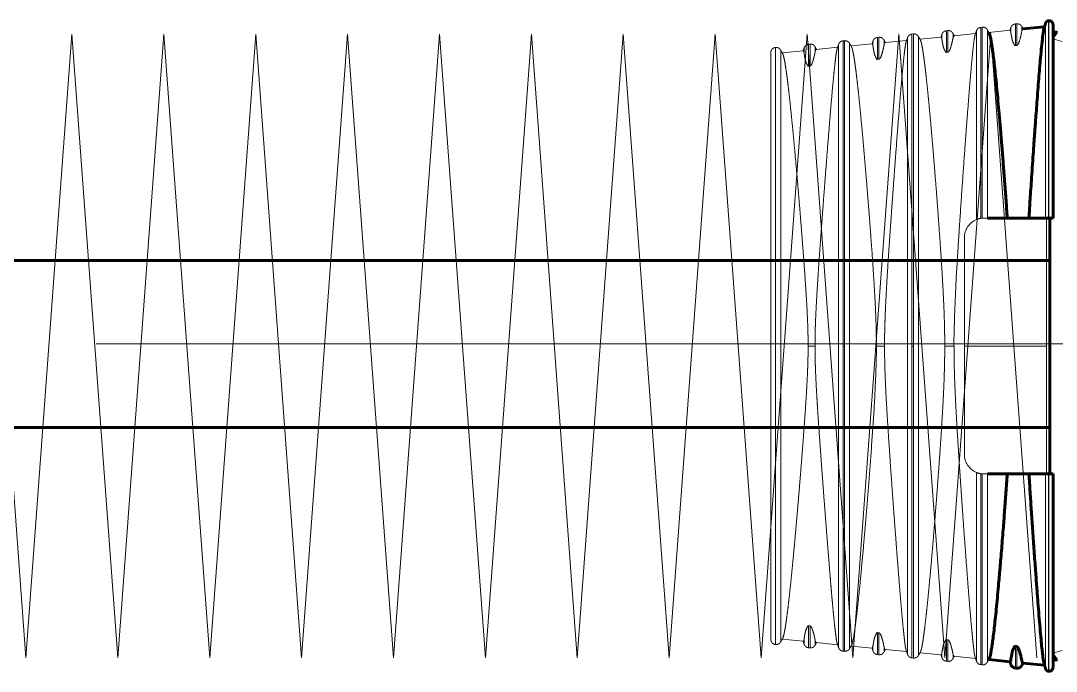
# Model space of a CAD drawing. Header units: millimetres. Extents: x 0 to 1680, y 0 to 594.
# Drawn here: x 624.331 to 628.473, y 228.682 to 231.283 of the extents above; entities that cross this region are included whole.
import ezdxf

# ---------------------------------------------------------------- set-up
doc = ezdxf.new("R2010")
doc.units = ezdxf.units.MM
for name, pattern in [('K5LT_AXLED', [19.5, 15, -1.5, 1.5, -1.5]), ('K5LT_BASIC', [0]), ('K5LT_DASHED', [6, 4, -2]), ('K5LT_THIN', [0])]:
    doc.linetypes.add(name, pattern=pattern)
doc.layers.add('Системный слой', color=7, linetype='Continuous')

# ---------------------------------------------------------------- blocks, each defined once
blk = doc.blocks.new('U127')
at = {"layer": 'Системный слой', "color": 30, "linetype": 'K5LT_AXLED', "lineweight": 18, "true_color": 0xff8000}
for q in [(623.6171, 228.7357), (623.9846, 228.7357)]:
    blk.add_line((623.8009, 231.2295), q, dxfattribs=at)
blk = doc.blocks.new('U128')
at = {"layer": 'Системный слой', "color": 30, "linetype": 'K5LT_AXLED', "lineweight": 18, "true_color": 0xff8000}
for q in [(623.9846, 228.7357), (624.3521, 228.7357)]:
    blk.add_line((624.1684, 231.2295), q, dxfattribs=at)
blk = doc.blocks.new('U129')
at = {"layer": 'Системный слой', "color": 30, "linetype": 'K5LT_AXLED', "lineweight": 18, "true_color": 0xff8000}
for q in [(624.7196, 228.7357), (625.0871, 228.7357)]:
    blk.add_line((624.9034, 231.2295), q, dxfattribs=at)
blk = doc.blocks.new('U130')
at = {"layer": 'Системный слой', "color": 30, "linetype": 'K5LT_AXLED', "lineweight": 18, "true_color": 0xff8000}
for q in [(624.3521, 228.7357), (624.7196, 228.7357)]:
    blk.add_line((624.5359, 231.2295), q, dxfattribs=at)
blk = doc.blocks.new('U131')
at = {"layer": 'Системный слой', "color": 30, "linetype": 'K5LT_AXLED', "lineweight": 18, "true_color": 0xff8000}
for q in [(625.0871, 228.7357), (625.4546, 228.7357)]:
    blk.add_line((625.2709, 231.2295), q, dxfattribs=at)
blk = doc.blocks.new('U132')
at = {"layer": 'Системный слой', "color": 30, "linetype": 'K5LT_AXLED', "lineweight": 18, "true_color": 0xff8000}
for q in [(625.4546, 228.7357), (625.8221, 228.7357)]:
    blk.add_line((625.6384, 231.2295), q, dxfattribs=at)
blk = doc.blocks.new('U126')
at = {"layer": 'Системный слой'}
for name in ['U127', 'U128', 'U130', 'U129', 'U131', 'U132']:
    blk.add_blockref(name, (0, 0), dxfattribs=at)
blk = doc.blocks.new('U134')
at = {"layer": 'Системный слой', "color": 30, "linetype": 'K5LT_AXLED', "lineweight": 18, "true_color": 0xff8000}
for q in [(625.8221, 228.7357), (626.1896, 228.7357)]:
    blk.add_line((626.0059, 231.2295), q, dxfattribs=at)
blk = doc.blocks.new('U135')
at = {"layer": 'Системный слой', "color": 30, "linetype": 'K5LT_AXLED', "lineweight": 18, "true_color": 0xff8000}
for q in [(626.1896, 228.7357), (626.5571, 228.7357)]:
    blk.add_line((626.3734, 231.2295), q, dxfattribs=at)
blk = doc.blocks.new('U136')
at = {"layer": 'Системный слой', "color": 30, "linetype": 'K5LT_AXLED', "lineweight": 18, "true_color": 0xff8000}
for q in [(626.9246, 228.7357), (627.2921, 228.7357)]:
    blk.add_line((627.1084, 231.2295), q, dxfattribs=at)
blk = doc.blocks.new('U137')
at = {"layer": 'Системный слой', "color": 30, "linetype": 'K5LT_AXLED', "lineweight": 18, "true_color": 0xff8000}
for q in [(626.5571, 228.7357), (626.9246, 228.7357)]:
    blk.add_line((626.7409, 231.2295), q, dxfattribs=at)
blk = doc.blocks.new('U138')
at = {"layer": 'Системный слой', "color": 30, "linetype": 'K5LT_AXLED', "lineweight": 18, "true_color": 0xff8000}
for q in [(627.2921, 228.7357), (627.6596, 228.7357)]:
    blk.add_line((627.4759, 231.2295), q, dxfattribs=at)
blk = doc.blocks.new('U139')
at = {"layer": 'Системный слой', "color": 30, "linetype": 'K5LT_AXLED', "lineweight": 18, "true_color": 0xff8000}
for q in [(627.6596, 228.7357), (628.0271, 228.7357)]:
    blk.add_line((627.8434, 231.2295), q, dxfattribs=at)
blk = doc.blocks.new('U140')
at = {"layer": 'Системный слой', "color": 30, "linetype": 'K5LT_AXLED', "lineweight": 18, "true_color": 0xff8000}
for q in [(628.0271, 228.7357), (628.3946, 228.7357)]:
    blk.add_line((628.2109, 231.2295), q, dxfattribs=at)
blk = doc.blocks.new('U133')
at = {"layer": 'Системный слой'}
for name in ['U134', 'U135', 'U137', 'U136', 'U138', 'U139', 'U140']:
    blk.add_blockref(name, (0, 0), dxfattribs=at)

msp = doc.modelspace()

# ---------------------------------------------------------------- linework, layer by layer
at = {"layer": 'Системный слой', "color": 7, "linetype": 'K5LT_DASHED', "lineweight": 18}
for p, q in [((628.31468, 231.27092), (628.309, 231.27036)), ((628.309, 231.18413), (628.309, 231.27036)), ((628.31468, 231.1847), (628.31468, 231.27092)), ((627.90124, 231.23053), (627.89557, 231.22997)), ((627.89557, 231.22997), (627.89557, 229.98261)), ((627.90124, 231.23053), (627.90124, 229.98261)), ((628.01522, 231.20975), (628.01522, 231.22827)), ((628.03905, 231.24399), (628.03338, 231.24344)), ((628.03338, 231.15655), (628.03338, 231.24344)), ((628.03905, 231.15712), (628.03905, 231.24399)), ((628.0598, 231.21423), (628.0598, 231.23262)), ((628.06402, 231.2232), (628.1497, 231.23167)), ((628.15303, 231.24173), (628.15303, 230.48814)), ((628.17686, 231.25745), (628.17119, 231.2569)), ((628.17119, 231.2569), (628.17119, 230.49344)), ((628.17686, 231.25745), (628.17686, 230.49416)), ((628.19762, 231.24609), (628.19762, 230.49449)), ((628.20279, 231.23692), (628.28818, 231.24535)), ((628.29084, 231.2374), (628.29084, 231.2552)), ((628.33543, 231.24187), (628.33543, 231.25955)), ((627.4878, 231.19013), (627.48213, 231.18958)), ((627.48213, 231.10157), (627.48213, 231.18958)), ((627.4878, 231.10213), (627.4878, 231.19013)), ((627.60178, 231.18787), (627.60178, 228.77736)), ((627.62561, 231.2036), (627.61994, 231.20304)), ((627.61994, 231.20304), (627.61994, 229.98261)), ((627.62561, 231.2036), (627.62561, 229.98261)), ((627.64637, 231.19223), (627.64637, 228.773)), ((627.65191, 231.18247), (627.73673, 231.19085)), ((627.73959, 231.18212), (627.73959, 231.20134)), ((627.76343, 231.21706), (627.75775, 231.21651)), ((627.75775, 231.12903), (627.75775, 231.21651)), ((627.76343, 231.1296), (627.76343, 231.21706)), ((627.78418, 231.18659), (627.78418, 231.20569)), ((627.78854, 231.19597), (627.87396, 231.20441)), ((627.87741, 231.2148), (627.87741, 228.75042)), ((627.92199, 231.21916), (627.92199, 228.74607)), ((627.92735, 231.20969), (628.01245, 231.2181)), ((628.0598, 231.21423), (628.06399, 231.2232)), ((627.33089, 231.15575), (627.33089, 228.80948)), ((627.34999, 231.17667), (627.34985, 231.17665)), ((627.34985, 231.17665), (627.34985, 229.98261)), ((627.34999, 231.17667), (627.34999, 229.98261)), ((627.37074, 231.1653), (627.37074, 228.79993)), ((627.37647, 231.15524), (627.46101, 231.1636)), ((627.46397, 231.15449), (627.46397, 231.17441)), ((627.50855, 231.15896), (627.50855, 231.17876)), ((627.51306, 231.16874), (627.59821, 231.17716)), ((628.03338, 231.15655), (628.03905, 231.15712)), ((628.309, 231.18413), (628.31468, 231.1847)), ((627.75775, 231.12903), (627.76343, 231.1296)), ((627.48213, 231.10157), (627.4878, 231.10213)), ((628.19762, 230.49449), (628.18402, 230.49449)), ((628.10527, 229.54949), (628.10527, 230.41574)), ((627.34985, 229.98261), (627.34999, 229.98261)), ((627.34985, 229.98261), (627.34985, 228.78857)), ((627.34999, 229.98261), (627.34999, 228.78856)), ((627.4802, 229.98261), (627.50783, 229.98261)), ((627.61994, 229.98261), (627.62561, 229.98261)), ((627.61994, 229.98261), (627.61994, 228.76219)), ((627.62561, 229.98261), (627.62561, 228.76163)), ((627.75327, 229.98261), (627.78596, 229.98261)), ((627.89557, 229.98261), (627.90124, 229.98261)), ((627.89557, 229.98261), (627.89557, 228.73526)), ((627.90124, 229.98261), (627.90124, 228.7347)), ((628.02668, 229.98261), (628.06374, 229.98261)), ((628.15303, 229.47709), (628.15303, 228.7235)), ((628.17119, 229.47179), (628.17119, 228.70833)), ((628.17686, 229.47107), (628.17686, 228.70777)), ((628.18402, 229.47074), (628.19762, 229.47074)), ((628.19762, 229.47074), (628.19762, 228.71914)), ((627.48213, 228.86366), (627.4878, 228.86309)), ((627.48213, 228.77565), (627.48213, 228.86366)), ((627.4878, 228.7751), (627.4878, 228.86309)), ((627.75775, 228.8362), (627.76343, 228.83563)), ((627.75775, 228.74872), (627.75775, 228.8362)), ((627.76343, 228.74817), (627.76343, 228.83563)), ((627.34999, 228.78856), (627.34985, 228.78857)), ((627.37647, 228.80998), (627.4611, 228.80162)), ((627.46397, 228.79082), (627.46397, 228.81074)), ((627.50855, 228.78646), (627.50855, 228.80627)), ((627.51315, 228.79648), (627.59821, 228.78807)), ((628.03338, 228.80868), (628.03905, 228.80811)), ((628.03338, 228.72179), (628.03338, 228.80868)), ((628.03905, 228.72124), (628.03905, 228.80811)), ((627.4878, 228.7751), (627.48213, 228.77565)), ((627.62561, 228.76163), (627.61994, 228.76219)), ((627.65191, 228.78276), (627.73681, 228.77437)), ((627.73959, 228.78311), (627.73683, 228.77437)), ((627.73959, 228.76389), (627.73959, 228.78311)), ((627.76343, 228.74817), (627.75775, 228.74872)), ((627.78418, 228.75954), (627.78418, 228.77864)), ((627.78862, 228.76925), (627.87396, 228.76081)), ((627.92735, 228.75554), (628.01253, 228.74712)), ((628.01522, 228.73696), (628.01522, 228.75547)), ((628.0598, 228.7326), (628.0598, 228.751)), ((627.90124, 228.7347), (627.89557, 228.73526)), ((628.03905, 228.72124), (628.03338, 228.72179)), ((628.06409, 228.74202), (628.1497, 228.73356)), ((628.17686, 228.70777), (628.17119, 228.70833))]:
    msp.add_line(p, q, dxfattribs=at)
at = {"layer": 'Системный слой', "color": 7, "linetype": 'K5LT_THIN', "lineweight": 18}
for p, q in [((628.42988, 231.27333), (628.42988, 230.49449)), ((628.44136, 231.2833), (628.44136, 230.49449)), ((628.44236, 231.28339), (628.44236, 230.49449)), ((628.43401, 230.49449), (628.43401, 229.98261)), ((628.43401, 229.98261), (628.10527, 229.98261)), ((628.43401, 229.98261), (628.43401, 229.47074)), ((628.42988, 229.47074), (628.42988, 228.6919)), ((628.44136, 229.47074), (628.44136, 228.68193)), ((628.44236, 229.47074), (628.44236, 228.68184)), ((628.309, 228.69486), (628.309, 228.7811)), ((628.31468, 228.69431), (628.31468, 228.78053)), ((628.29084, 228.71003), (628.29084, 228.72783)), ((628.33543, 228.70568), (628.33543, 228.72335))]:
    msp.add_line(p, q, dxfattribs=at)
at = {"layer": 'Системный слой', "color": 5, "linetype": 'K5LT_BASIC', "lineweight": 60, "true_color": 0x0000ff}
for p, q in [((628.44236, 231.28339), (628.44136, 231.2833)), ((628.3395, 231.25043), (628.42545, 231.25892)), ((628.45964, 231.26772), (628.45964, 230.49449)), ((628.27681, 230.49449), (628.19762, 230.49449)), ((628.27681, 230.49449), (628.36335, 230.49449)), ((628.42988, 230.49449), (628.36335, 230.49449)), ((628.44136, 230.49449), (628.42988, 230.49449)), ((628.44236, 230.49449), (628.44136, 230.49449)), ((628.45964, 230.49449), (628.44236, 230.49449)), ((628.44652, 229.47074), (628.44652, 230.49449)), ((595.11381, 230.32405), (628.44652, 230.32405)), ((595.17291, 229.6573), (628.44652, 229.6573)), ((628.19762, 229.47074), (628.27681, 229.47074)), ((628.36335, 229.47074), (628.27681, 229.47074)), ((628.36335, 229.47074), (628.42988, 229.47074)), ((628.42988, 229.47074), (628.44136, 229.47074)), ((628.44136, 229.47074), (628.44236, 229.47074)), ((628.44236, 229.47074), (628.45964, 229.47074)), ((628.45964, 229.47074), (628.45964, 228.69751)), ((628.309, 228.7811), (628.31468, 228.78053)), ((628.20279, 228.72831), (628.28824, 228.71987)), ((628.33956, 228.7148), (628.42545, 228.70631)), ((628.31468, 228.69431), (628.309, 228.69486)), ((628.44236, 228.68184), (628.44136, 228.68193))]:
    msp.add_line(p, q, dxfattribs=at)
at = {"layer": 'Системный слой', "color": 30, "linetype": 'K5LT_AXLED', "lineweight": 18, "true_color": 0xff8000}
msp.add_line((585.63256, 229.99068), (661.9513, 229.99068), dxfattribs=at)
at = {"layer": 'Системный слой', "color": 7, "linetype": 'K5LT_DASHED', "lineweight": 18}
for centre, radius, start, end in [((628.3441, 231.243), 0.00875, 121.86545, 187.37634), ((627.79536, 231.1871), 0.0112, 127.54947, 182.60592), ((627.52055, 231.15936), 0.012, 128.57574, 181.93972), ((628.18402, 230.41574), 0.07875, 113.17289, 180), ((628.18402, 230.41574), 0.07875, 99.37555, 113.17289), ((628.18402, 230.41574), 0.07875, 95.21284, 99.37555), ((628.18402, 230.41574), 0.07875, 90, 95.21284), ((628.18402, 229.54949), 0.07875, 180, 246.82711), ((628.18402, 229.54949), 0.07875, 246.82711, 260.62445), ((628.18402, 229.54949), 0.07875, 260.62445, 264.78716), ((628.18402, 229.54949), 0.07875, 264.78716, 270), ((627.45212, 228.80944), 0.01192, 319.0067, 6.26832), ((628.00518, 228.75406), 0.01013, 316.7756, 8.04767)]:
    msp.add_arc(centre, radius, start, end, dxfattribs=at)
at = {"layer": 'Системный слой', "color": 5, "linetype": 'K5LT_BASIC', "lineweight": 60, "true_color": 0x0000ff}
for centre, radius, start, end in [((628.44652, 231.24261), 0.02625, 299.99681, 359.99971), ((628.44652, 228.72261), 0.02625, 0.00029, 60.00319), ((628.28172, 228.72636), 0.00924, 315.34747, 9.15221), ((628.44389, 228.69751), 0.01575, 264.41985, 0)]:
    msp.add_arc(centre, radius, start, end, dxfattribs=at)
at = {"layer": 'Системный слой', "color": 7, "linetype": 'K5LT_THIN', "lineweight": 18}
for centre, radius, start, end in [((628.97796, 232.74385), 1.61728, 251.30787, 252.67691), ((628.97773, 227.22209), 1.61654, 107.32278, 108.69245)]:
    msp.add_arc(centre, radius, start, end, dxfattribs=at)
at = {"layer": 'Системный слой', "color": 7, "linetype": 'K5LT_DASHED', "lineweight": 18}
for points, weights in [([(628.309, 231.27036), (628.30013, 231.2695), (628.29328, 231.26378), (628.29084, 231.2552)], [0.849852477643, 0.751400169099, 0.751400169099, 0.849852477643]), ([(628.33543, 231.25955), (628.33138, 231.2675), (628.32355, 231.27179), (628.31468, 231.27092)], [0.849892630908, 0.751435670754, 0.751435670754, 0.849892630908]), ([(627.87741, 231.2148), (627.87984, 231.22339), (627.88669, 231.2291), (627.89557, 231.22997)], [0.846949931963, 0.748833872744, 0.748833872744, 0.846949931963]), ([(627.90124, 231.23053), (627.91012, 231.23139), (627.91794, 231.22711), (627.92199, 231.21916)], [0.84699078067, 0.748869989278, 0.748869989278, 0.84699078067]), ([(628.01522, 231.22827), (628.01424, 231.22482), (628.01311, 231.22141), (628.01183, 231.21804)], [0.922890203197, 0.915748200175, 0.909209681106, 0.903274645987]), ([(628.03338, 231.24344), (628.0245, 231.24257), (628.01765, 231.23685), (628.01522, 231.22827)], [0.847919726766, 0.749691320358, 0.749691320358, 0.847919726766]), ([(628.0598, 231.23263), (628.05575, 231.24057), (628.04793, 231.24486), (628.03905, 231.24399)], [0.847959759214, 0.749726715193, 0.749726715193, 0.847959759214]), ([(628.06507, 231.2233), (628.06318, 231.22634), (628.06142, 231.22945), (628.0598, 231.23263)], [0.904005038133, 0.909813719025, 0.9162176973, 0.923216972959]), ([(628.14893, 231.22967), (628.15051, 231.23363), (628.15187, 231.23766), (628.15303, 231.24173)], [0.901308050926, 0.907996813029, 0.915527360775, 0.923899694165]), ([(628.15303, 231.24173), (628.15547, 231.25031), (628.16231, 231.25603), (628.17119, 231.2569)], [0.89172220192, 0.788419438595, 0.788419438595, 0.89172220192]), ([(628.17686, 231.25745), (628.18574, 231.25832), (628.19357, 231.25404), (628.19762, 231.24609)], [0.8918674743, 0.7885478817, 0.7885478817, 0.8918674743]), ([(628.19762, 231.24609), (628.19953, 231.24234), (628.20163, 231.23868), (628.20393, 231.23512)], [0.948406421082, 0.941582194062, 0.935594010224, 0.930441869566]), ([(628.29084, 231.2552), (628.2899, 231.25186), (628.28881, 231.24856), (628.28758, 231.2453)], [0.924907631488, 0.918092726208, 0.911843527564, 0.906160035555]), ([(628.34051, 231.25053), (628.33869, 231.25347), (628.33699, 231.25649), (628.33543, 231.25955)], [0.906846430782, 0.912417462912, 0.918546453784, 0.925233403397]), ([(627.48213, 231.18958), (627.47325, 231.18871), (627.4664, 231.18299), (627.46397, 231.17441)], [0.844031792733, 0.746253789297, 0.746253789297, 0.844031792733]), ([(627.50855, 231.17877), (627.5045, 231.18671), (627.49668, 231.191), (627.4878, 231.19013)], [0.844072906084, 0.746290139816, 0.746290139816, 0.844072906084]), ([(627.59738, 231.17506), (627.59908, 231.17927), (627.60055, 231.18355), (627.60178, 231.18788)], [0.895128954665, 0.90242017325, 0.910661072145, 0.919851651352]), ([(627.60178, 231.18788), (627.60422, 231.19646), (627.61106, 231.20217), (627.61994, 231.20304)], [0.845006399378, 0.747115491318, 0.747115491318, 0.845006399378]), ([(627.62561, 231.2036), (627.63449, 231.20446), (627.64232, 231.20018), (627.64637, 231.19223)], [0.845047421371, 0.747151761063, 0.747151761063, 0.845047421371]), ([(627.64637, 231.19223), (627.64839, 231.18825), (627.65064, 231.18437), (627.65311, 231.1806)], [0.920180102935, 0.91121726195, 0.903187806254, 0.896091735846]), ([(627.73959, 231.20134), (627.73858, 231.19778), (627.73741, 231.19426), (627.73608, 231.19079)], [0.920866260583, 0.913374542806, 0.906525493642, 0.900319113092]), ([(627.75775, 231.21651), (627.74888, 231.21564), (627.74203, 231.20992), (627.73959, 231.20134)], [0.845979687717, 0.747976027754, 0.747976027754, 0.845979687717]), ([(627.78418, 231.2057), (627.78013, 231.21364), (627.7723, 231.21793), (627.76343, 231.21706)], [0.846020023386, 0.748011690684, 0.748011690684, 0.846020023386]), ([(627.78963, 231.19608), (627.78766, 231.19921), (627.78585, 231.20242), (627.78418, 231.2057)], [0.901110023413, 0.907170755768, 0.91386545648, 0.921194125549]), ([(627.87315, 231.20236), (627.8748, 231.20645), (627.87621, 231.2106), (627.87741, 231.2148)], [0.898267955678, 0.905243646049, 0.913114022293, 0.921879084408]), ([(627.92199, 231.21916), (627.92396, 231.2153), (627.92613, 231.21153), (627.92851, 231.20787)], [0.922206389104, 0.91363952191, 0.905951930786, 0.899143615732]), ([(627.33089, 231.15576), (627.3309, 231.16713), (627.33854, 231.17555), (627.34985, 231.17665)], [0.843020689002, 0.697344939882, 0.697369534576, 0.843094473082]), ([(627.34999, 231.17667), (627.35887, 231.17753), (627.36669, 231.17325), (627.37074, 231.1653)], [0.843096406126, 0.745426763815, 0.745426763815, 0.843096406126]), ([(627.37074, 231.1653), (627.37283, 231.1612), (627.37515, 231.15721), (627.37771, 231.15333)], [0.918146446437, 0.908751943739, 0.90034756257, 0.892933302931]), ([(627.46397, 231.17441), (627.46293, 231.17075), (627.46172, 231.16712), (627.46033, 231.16353)], [0.918835172921, 0.910960074336, 0.903768381272, 0.89726009373]), ([(627.51419, 231.16886), (627.51215, 231.17208), (627.51027, 231.17539), (627.50855, 231.17877)], [0.898143329612, 0.90447624945, 0.911483219118, 0.919164238614]), ([(627.33089, 228.80947), (627.3309, 228.7981), (627.33854, 228.78968), (627.34985, 228.78857)], [0.843020689002, 0.697344939882, 0.697369534576, 0.843094473082]), ([(627.34999, 228.78856), (627.35887, 228.78769), (627.36669, 228.79198), (627.37074, 228.79993)], [0.843096406126, 0.745426763815, 0.745426763815, 0.843096406126]), ([(627.37074, 228.79993), (627.37283, 228.80403), (627.37516, 228.80803), (627.37772, 228.81192)], [0.918146446437, 0.908735689718, 0.900318483636, 0.892894828191]), ([(627.46397, 228.79082), (627.46293, 228.79448), (627.46172, 228.79811), (627.46033, 228.8017)], [0.918835172921, 0.910960074336, 0.903768381272, 0.89726009373]), ([(627.48213, 228.77565), (627.47325, 228.77652), (627.4664, 228.78224), (627.46397, 228.79082)], [0.844031792733, 0.746253789297, 0.746253789297, 0.844031792733]), ([(627.50855, 228.78646), (627.5045, 228.77851), (627.49668, 228.77423), (627.4878, 228.7751)], [0.844072906084, 0.746290139816, 0.746290139816, 0.844072906084]), ([(627.51419, 228.79637), (627.51215, 228.79314), (627.51027, 228.78984), (627.50855, 228.78646)], [0.898143329612, 0.90447624945, 0.911483219118, 0.919164238614]), ([(627.59739, 228.79013), (627.59909, 228.78594), (627.60055, 228.78167), (627.60178, 228.77735)], [0.895184927128, 0.902462340662, 0.91068458207, 0.919851651352]), ([(627.64637, 228.773), (627.6484, 228.77698), (627.65065, 228.78087), (627.65312, 228.78465)], [0.920180102935, 0.911198504625, 0.903154202446, 0.896047196399]), ([(627.60178, 228.77735), (627.60422, 228.76877), (627.61106, 228.76305), (627.61994, 228.76219)], [0.845006399378, 0.747115491318, 0.747115491318, 0.845006399378]), ([(627.62561, 228.76163), (627.63449, 228.76077), (627.64232, 228.76505), (627.64637, 228.773)], [0.845047421371, 0.747151761063, 0.747151761063, 0.845047421371]), ([(627.73959, 228.76389), (627.73858, 228.76744), (627.73741, 228.77096), (627.73608, 228.77444)], [0.920866260583, 0.913374542806, 0.906525493642, 0.900319113092]), ([(627.75775, 228.74872), (627.74888, 228.74959), (627.74203, 228.75531), (627.73959, 228.76389)], [0.845979687717, 0.747976027754, 0.747976027754, 0.845979687717]), ([(627.78418, 228.75953), (627.78013, 228.75159), (627.7723, 228.7473), (627.76343, 228.74817)], [0.846020023386, 0.748011690684, 0.748011690684, 0.846020023386]), ([(627.78963, 228.76915), (627.78766, 228.76601), (627.78585, 228.76281), (627.78418, 228.75953)], [0.901110023413, 0.907170755768, 0.91386545648, 0.921194125549]), ([(627.87317, 228.76282), (627.87481, 228.75875), (627.87622, 228.75461), (627.87741, 228.75042)], [0.898336663992, 0.905295314397, 0.913142787869, 0.921879084408]), ([(627.87741, 228.75042), (627.87984, 228.74184), (627.88669, 228.73613), (627.89557, 228.73526)], [0.846949932008, 0.748833872784, 0.748833872784, 0.846949932008]), ([(627.90124, 228.7347), (627.91012, 228.73384), (627.91794, 228.73812), (627.92199, 228.74607)], [0.846990780714, 0.748869989317, 0.748869989317, 0.846990780714]), ([(627.92199, 228.74607), (627.92396, 228.74993), (627.92614, 228.75371), (627.92853, 228.75738)], [0.922206389104, 0.913623954951, 0.905923995258, 0.899106510025]), ([(628.01522, 228.73696), (628.01424, 228.7404), (628.01311, 228.74382), (628.01183, 228.74719)], [0.922890203197, 0.915748200175, 0.909209681106, 0.903274645987]), ([(628.03338, 228.72179), (628.0245, 228.72266), (628.01765, 228.72838), (628.01522, 228.73696)], [0.847919726791, 0.74969132038, 0.74969132038, 0.847919726791]), ([(628.0598, 228.7326), (628.05575, 228.72466), (628.04793, 228.72037), (628.03905, 228.72124)], [0.847959759238, 0.749726715215, 0.749726715215, 0.847959759238]), ([(628.06507, 228.74193), (628.06318, 228.73888), (628.06142, 228.73577), (628.0598, 228.7326)], [0.904005038133, 0.909813719025, 0.9162176973, 0.923216972959]), ([(628.14894, 228.73553), (628.15052, 228.73157), (628.15188, 228.72756), (628.15303, 228.7235)], [0.901370869105, 0.908043951973, 0.915553560326, 0.923899694165]), ([(628.15303, 228.7235), (628.15547, 228.71491), (628.16231, 228.7092), (628.17119, 228.70833)], [0.891725397196, 0.78842226371, 0.78842226371, 0.891725397196]), ([(628.17686, 228.70777), (628.18574, 228.70691), (628.19357, 228.71119), (628.19762, 228.71914)], [0.8918674743, 0.7885478817, 0.7885478817, 0.8918674743]), ([(628.19762, 228.71914), (628.19953, 228.72289), (628.20163, 228.72655), (628.20393, 228.73011)], [0.948406421082, 0.941583139746, 0.935595669894, 0.930444011526])]:
    msp.add_rational_spline(points, weights, degree=3, dxfattribs=at)
at = {"layer": 'Системный слой', "color": 5, "linetype": 'K5LT_BASIC', "lineweight": 60, "true_color": 0x0000ff}
for points, weights in [([(628.42471, 231.25699), (628.42682, 231.26234), (628.42854, 231.26779), (628.42988, 231.27333)], [0.906129281418, 0.912585599516, 0.920539513363, 0.92999102296]), ([(628.42988, 231.27333), (628.43124, 231.27894), (628.43561, 231.28273), (628.44136, 231.2833)], [0.892480727079, 0.782516831281, 0.782516831281, 0.892480727079]), ([(628.44236, 231.28339), (628.45227, 231.28436), (628.45964, 231.27768), (628.45964, 231.26772)], [0.892480400514, 0.697264518882, 0.697234777999, 0.892391177864]), ([(628.29084, 228.71003), (628.2899, 228.71336), (628.28881, 228.71667), (628.28758, 228.71993)], [0.924907631488, 0.918092726208, 0.911843527563, 0.906160035555]), ([(628.309, 228.69486), (628.30013, 228.69573), (628.29328, 228.70145), (628.29084, 228.71003)], [0.849852477649, 0.751400169104, 0.751400169104, 0.849852477649]), ([(628.33543, 228.70567), (628.33138, 228.69773), (628.32355, 228.69344), (628.31468, 228.69431)], [0.849892630913, 0.751435670759, 0.751435670759, 0.849892630913]), ([(628.34051, 228.7147), (628.33869, 228.71175), (628.33699, 228.70874), (628.33543, 228.70567)], [0.906846430728, 0.912417462858, 0.91854645373, 0.925233403343]), ([(628.42471, 228.70824), (628.42682, 228.70289), (628.42854, 228.69744), (628.42988, 228.6919)], [0.906123732603, 0.912581042064, 0.920536805516, 0.92999102296]), ([(628.42988, 228.6919), (628.43124, 228.68629), (628.43561, 228.6825), (628.44136, 228.68193)], [0.892480727079, 0.782516831281, 0.782516831281, 0.892480727079])]:
    msp.add_rational_spline(points, weights, degree=3, dxfattribs=at)
at = {"layer": 'Системный слой', "color": 7, "linetype": 'K5LT_DASHED', "lineweight": 18}
for points, knots in [([(628.14894, 231.22969), (628.14816, 231.22771), (628.14603, 231.21909), (628.14199, 231.19057), (628.13673, 231.14127), (628.13011, 231.06818), (628.12331, 230.98563), (628.11522, 230.88143), (628.10649, 230.76381), (628.09726, 230.63472), (628.08784, 230.4987), (628.07854, 230.35448), (628.06946, 230.20793), (628.06346, 230.02666), (628.06284, 229.9751), (628.06374, 229.98261)], [0, 0, 0, 0, 0.8244262, 2.0890573, 3.3536885, 4.6183196, 5.8829508, 7.1475819, 8.4122131, 9.6768442, 10.9414754, 12.2061065, 13.4707377, 14.7353688, 16, 16, 16, 16]), ([(628.28836, 231.24537), (628.28857, 231.24535), (628.28899, 231.24505), (628.28952, 231.24392), (628.28991, 231.24255), (628.29018, 231.24137), (628.29038, 231.24033), (628.29055, 231.23938), (628.29068, 231.23853), (628.29078, 231.23786), (628.29083, 231.23747), (628.29084, 231.23739), (628.29084, 231.2374)], [0, 0, 0, 0, 1.7354171, 3.6470833, 5.1700575, 6.3433169, 7.366679, 8.4238859, 9.5498611, 10.6992307, 11.8493385, 13, 13, 13, 13]), ([(628.31468, 231.1847), (628.31475, 231.18471), (628.3149, 231.18473), (628.3151, 231.18477), (628.31532, 231.18483), (628.31555, 231.18488), (628.31597, 231.18514), (628.31594, 231.18484), (628.31774, 231.18655), (628.31825, 231.18644), (628.32466, 231.1974), (628.3325, 231.22702), (628.33636, 231.24688), (628.33543, 231.24187)], [0, 0, 0, 0, 1, 2, 3, 4.3333333, 6, 7.5824986, 8.7474957, 9.529939, 10.1789936, 11.6806631, 14, 14, 14, 14]), ([(627.73691, 231.19086), (627.73718, 231.19085), (627.73767, 231.19043), (627.7383, 231.1889), (627.73879, 231.18695), (627.73914, 231.18514), (627.73937, 231.18371), (627.73952, 231.18269), (627.73957, 231.18225), (627.73959, 231.18212)], [0, 0, 0, 0, 1.7890624, 3.4874266, 5.1008726, 6.6294003, 7.7594657, 8.8829989, 10, 10, 10, 10]), ([(627.76343, 231.1296), (627.7635, 231.1296), (627.76365, 231.12962), (627.76386, 231.12967), (627.76408, 231.12972), (627.76433, 231.12982), (627.76465, 231.12986), (627.76503, 231.13035), (627.76632, 231.13034), (627.77257, 231.14017), (627.77914, 231.16362), (627.78187, 231.17599), (627.78329, 231.18248), (627.78371, 231.18443), (627.78383, 231.18499), (627.78397, 231.18561), (627.78407, 231.18609), (627.78414, 231.1864), (627.78417, 231.18655), (627.78418, 231.18661), (627.78418, 231.1866), (627.78418, 231.18659)], [0, 0, 0, 0, 1.5714286, 3.1428571, 4.7142857, 6.8095238, 9.4285714, 12.047619, 14.1428571, 15.7142857, 17.8095238, 19.4333333, 20.5859179, 20.743468, 20.9012217, 21.0589754, 21.3744828, 21.5322365, 21.6899902, 21.8459113, 22, 22, 22, 22]), ([(627.87315, 231.20236), (627.87235, 231.20033), (627.87034, 231.19223), (627.86674, 231.16801), (627.86244, 231.13024), (627.85792, 231.08432), (627.8529, 231.02876), (627.84685, 230.95703), (627.83999, 230.87134), (627.83324, 230.78385), (627.82752, 230.70778), (627.82254, 230.6405), (627.81775, 230.57465), (627.81306, 230.50916), (627.80868, 230.44671), (627.80473, 230.38907), (627.80106, 230.33378), (627.7977, 230.28117), (627.79468, 230.23103), (627.79219, 230.18627), (627.79027, 230.14789), (627.78887, 230.11592), (627.78784, 230.08841), (627.7871, 230.06417), (627.78658, 230.04264), (627.78626, 230.0245), (627.78608, 230.0096), (627.786, 229.99784), (627.78597, 229.9891), (627.78596, 229.98376), (627.78596, 229.98258), (627.78596, 229.98261)], [0, 0, 0, 0, 1.6903303, 3.9459336, 6.0605617, 7.8932394, 9.7259171, 11.8405453, 14.2371238, 16.2773483, 17.8202437, 19.0655247, 20.3538814, 21.677482, 22.8060669, 23.8735625, 24.8502074, 25.7516655, 26.5563706, 27.2725178, 27.8710721, 28.3817949, 28.827115, 29.2527298, 29.6691723, 30.0733323, 30.4597959, 30.8360447, 31.2155657, 31.6047165, 32, 32, 32, 32]), ([(628.02668, 229.98261), (628.02668, 229.99019), (628.02661, 230.00812), (628.02624, 230.03967), (628.02531, 230.08066), (628.02364, 230.12922), (628.02121, 230.18332), (628.01816, 230.24042), (628.01438, 230.30343), (628.00974, 230.37467), (628.00407, 230.45604), (627.99785, 230.54064), (627.99163, 230.62166), (627.98594, 230.69313), (627.9807, 230.75686), (627.97575, 230.81514), (627.97094, 230.86999), (627.96626, 230.92137), (627.96172, 230.9692), (627.95734, 231.01319), (627.95314, 231.05308), (627.94915, 231.08855), (627.9454, 231.11924), (627.94195, 231.14491), (627.93881, 231.16562), (627.936, 231.18159), (627.93351, 231.19335), (627.93134, 231.2014), (627.92968, 231.20581), (627.92875, 231.20751), (627.92843, 231.20799)], [0, 0, 0, 0, 0.4247357, 0.9989155, 1.7304048, 2.6349347, 3.5709264, 4.5541109, 5.5844884, 6.8115027, 8.2272885, 9.8318457, 11.3420172, 12.7420721, 14.0162793, 15.2904865, 16.5646937, 17.8389009, 19.1131081, 20.3873153, 21.6615225, 22.9357297, 24.1949925, 25.4243665, 26.5939629, 27.7037816, 28.7302263, 29.6795893, 30.5345666, 31, 31, 31, 31]), ([(628.01263, 231.21811), (628.01269, 231.21811), (628.01301, 231.21804), (628.01354, 231.21739), (628.01411, 231.21577), (628.01456, 231.21385), (628.01488, 231.21204), (628.01509, 231.21068), (628.01519, 231.20998), (628.01521, 231.20979), (628.01522, 231.20975)], [0, 0, 0, 0, 0.4206294, 2.2763651, 4.0322704, 5.6380659, 7.3801888, 8.9096055, 10.1437359, 11, 11, 11, 11]), ([(628.03905, 231.15712), (628.03913, 231.15713), (628.03928, 231.15715), (628.03949, 231.15719), (628.03971, 231.15724), (628.03995, 231.15734), (628.04028, 231.15739), (628.0406, 231.15784), (628.04197, 231.15788), (628.0482, 231.16779), (628.05477, 231.19135), (628.05749, 231.20371), (628.05892, 231.21017), (628.05934, 231.2121), (628.05946, 231.21264), (628.05963, 231.21342), (628.05974, 231.21394), (628.0598, 231.21419), (628.05981, 231.21425), (628.05981, 231.21424), (628.0598, 231.21423)], [0, 0, 0, 0, 1.5, 3, 4.5, 6.5, 9, 11.5, 13.5, 15, 17, 18.55, 19.6501932, 19.8005797, 19.9511594, 20.101739, 20.5534781, 20.7040578, 20.8528984, 21, 21, 21, 21]), ([(627.4802, 229.98261), (627.48021, 229.99186), (627.48008, 230.01075), (627.4795, 230.04123), (627.47838, 230.07625), (627.47644, 230.12016), (627.47341, 230.17458), (627.46938, 230.23688), (627.46487, 230.30081), (627.4601, 230.36492), (627.45476, 230.43382), (627.44839, 230.51335), (627.44083, 230.60435), (627.43262, 230.69931), (627.4246, 230.78805), (627.41757, 230.86199), (627.41178, 230.91987), (627.40704, 230.96492), (627.40286, 231.00243), (627.39895, 231.03552), (627.39516, 231.06521), (627.3915, 231.09129), (627.38797, 231.11346), (627.38465, 231.1311), (627.38158, 231.14393), (627.37933, 231.1504), (627.37812, 231.15269), (627.37776, 231.15324)], [0, 0, 0, 0, 0.5433006, 1.0858715, 1.6866607, 2.4165807, 3.3585085, 4.414684, 5.4645123, 6.4505797, 7.5209879, 8.8506863, 10.4709005, 12.3094038, 14.1549136, 15.8461942, 17.2425109, 18.4344018, 19.5350951, 20.6524208, 21.7863791, 22.9286536, 24.0750863, 25.221519, 26.3679517, 27.5143844, 28, 28, 28, 28]), ([(627.4612, 231.16361), (627.46142, 231.16359), (627.46188, 231.16327), (627.46254, 231.16189), (627.46316, 231.15952), (627.46365, 231.15675), (627.46388, 231.15512), (627.46397, 231.15449)], [0, 0, 0, 0, 1.2070415, 2.6806462, 4.4597544, 6.3466873, 8, 8, 8, 8]), ([(627.4878, 231.10213), (627.48787, 231.10214), (627.488, 231.10216), (627.48821, 231.1022), (627.4884, 231.10224), (627.48856, 231.10229), (627.48868, 231.10233), (627.48883, 231.10239), (627.48896, 231.10245), (627.48904, 231.10248), (627.48914, 231.10253), (627.48928, 231.1026), (627.48943, 231.10268), (627.48958, 231.10277), (627.48975, 231.10288), (627.48997, 231.10303), (627.49026, 231.10325), (627.49058, 231.10352), (627.49082, 231.10375), (627.49091, 231.10384), (627.49101, 231.10394), (627.49119, 231.10413), (627.4915, 231.10446), (627.49194, 231.10499), (627.49247, 231.10571), (627.49315, 231.10673), (627.49409, 231.10833), (627.49534, 231.11081), (627.49687, 231.11442), (627.49848, 231.11888), (627.50001, 231.1237), (627.50129, 231.12815), (627.50239, 231.13224), (627.50339, 231.13616), (627.50434, 231.14006), (627.50522, 231.14383), (627.50602, 231.14732), (627.50672, 231.1505), (627.50733, 231.15325), (627.50782, 231.15553), (627.50819, 231.15726), (627.50845, 231.15845), (627.50853, 231.15885), (627.50855, 231.15896)], [0, 0, 0, 0, 2.8518519, 5.4320988, 9.6613757, 11.6208113, 13.6209877, 15.6269841, 17.5250984, 19.2334286, 20.6987527, 21.9446907, 22.9741524, 23.8238696, 24.5034131, 25.0964149, 25.7374095, 26.5431251, 27.3334497, 28.0252597, 28.5048793, 28.9458405, 29.4013904, 29.8139814, 30.1836135, 30.5631528, 31.0688393, 31.7458052, 32.5130356, 33.4259627, 34.2831458, 35.0594868, 35.7173389, 36.4130109, 37.1591381, 37.9179007, 38.7145696, 39.5365093, 40.3963554, 41.2688368, 42.1665891, 43.0769768, 44, 44, 44, 44]), ([(627.59738, 231.17506), (627.59669, 231.17333), (627.59488, 231.16653), (627.5918, 231.1475), (627.5884, 231.12002), (627.58528, 231.09132), (627.5819, 231.05769), (627.5775, 231.01063), (627.57145, 230.94157), (627.5639, 230.85039), (627.55569, 230.7471), (627.54804, 230.64818), (627.54184, 230.56652), (627.53677, 230.49861), (627.53244, 230.43984), (627.52832, 230.38283), (627.5245, 230.32895), (627.52094, 230.27706), (627.51749, 230.22459), (627.51437, 230.17342), (627.51185, 230.12692), (627.51019, 230.09041), (627.50913, 230.0614), (627.50846, 230.03732), (627.50806, 230.01644), (627.50789, 230.00046), (627.50784, 229.98989), (627.50783, 229.98435), (627.50784, 229.98287), (627.50783, 229.98261)], [0, 0, 0, 0, 1.3577964, 3.3468383, 4.9380719, 6.131497, 7.3249222, 8.9161557, 10.9051976, 13.2920479, 15.6788982, 17.6458397, 19.1928723, 20.2978955, 21.3808184, 22.3775494, 23.310189, 24.1367464, 24.921313, 25.7543368, 26.4722744, 27.0751259, 27.5120601, 27.9688847, 28.4459272, 28.9236248, 29.3453756, 29.710852, 30, 30, 30, 30]), ([(627.75327, 229.98261), (627.75327, 229.99291), (627.75315, 230.01384), (627.75257, 230.04736), (627.75147, 230.08566), (627.74955, 230.13345), (627.74642, 230.19423), (627.74186, 230.26894), (627.73614, 230.35295), (627.72982, 230.4395), (627.72367, 230.51967), (627.71817, 230.58891), (627.71338, 230.64757), (627.70899, 230.70003), (627.70474, 230.74959), (627.70052, 230.7976), (627.69634, 230.84386), (627.69221, 230.88811), (627.68817, 230.93004), (627.68422, 230.96933), (627.6804, 231.00572), (627.67673, 231.03892), (627.67323, 231.06871), (627.6699, 231.09496), (627.66679, 231.11751), (627.66389, 231.13636), (627.66135, 231.15092), (627.65924, 231.16131), (627.65763, 231.16804), (627.65635, 231.17267), (627.65512, 231.17643), (627.65398, 231.17914), (627.65324, 231.18041), (627.65295, 231.18083)], [0, 0, 0, 0, 0.6795372, 1.3586274, 2.1119061, 3.0298987, 4.2190216, 5.6659671, 7.3404198, 9.0785595, 10.7314375, 12.1413646, 13.3699902, 14.5138728, 15.6756301, 16.8570496, 18.0500877, 19.2534037, 20.4638696, 21.6850603, 22.9151884, 24.1515727, 25.3879569, 26.6171913, 27.8357009, 29.0295076, 30.1917835, 31.1286789, 31.8559592, 32.3815071, 32.9027473, 33.5661439, 34, 34, 34, 34]), ([(627.65311, 228.78471), (627.6541, 228.78625), (627.65702, 228.79328), (627.66227, 228.8174), (627.66945, 228.86514), (627.67743, 228.93118), (627.68584, 229.0106), (627.69561, 229.11242), (627.70533, 229.22148), (627.71593, 229.34772), (627.72665, 229.4826), (627.737, 229.62416), (627.74718, 229.77145), (627.75354, 229.94042), (627.75419, 229.98869), (627.75327, 229.98261)], [0, 0, 0, 0, 0.7041542, 1.978808, 3.2534618, 4.5281156, 5.8027694, 7.0774233, 8.3520771, 9.6267309, 10.9013847, 12.1760385, 13.4506924, 14.7253462, 16, 16, 16, 16]), ([(627.37773, 228.81194), (627.37864, 228.81335), (627.38052, 228.81777), (627.38357, 228.82919), (627.38681, 228.84524), (627.39027, 228.86589), (627.39393, 228.89098), (627.39778, 228.92029), (627.40182, 228.95373), (627.40605, 228.99123), (627.41047, 229.03276), (627.4151, 229.0783), (627.41991, 229.12769), (627.42489, 229.18072), (627.43003, 229.23723), (627.43528, 229.29666), (627.44056, 229.35807), (627.44575, 229.42004), (627.4508, 229.48182), (627.45555, 229.54148), (627.46, 229.59915), (627.46406, 229.65349), (627.4678, 229.70573), (627.47135, 229.75829), (627.47445, 229.80873), (627.47682, 229.8533), (627.47825, 229.88652), (627.47909, 229.91107), (627.47958, 229.92937), (627.47987, 229.94396), (627.48004, 229.95524), (627.48013, 229.9641), (627.48018, 229.97127), (627.4802, 229.97695), (627.4802, 229.98105), (627.4802, 229.98295), (627.4802, 229.98291), (627.4802, 229.98261)], [0, 0, 0, 0, 1.5497053, 3.0684676, 4.5872299, 6.1059921, 7.6247544, 9.1435167, 10.662279, 12.1810413, 13.6998035, 15.2185658, 16.7373281, 18.2560904, 19.7748527, 21.2936149, 22.784252, 24.2467638, 25.6530252, 27.0311613, 28.2996091, 29.4864937, 30.5383772, 31.5368227, 32.5835078, 33.4703057, 34.1972164, 34.6787581, 35.1448783, 35.5639596, 35.9206597, 36.2465958, 36.5733851, 36.9045987, 37.2490854, 37.615694, 38, 38, 38, 38]), ([(627.50783, 229.98261), (627.50783, 229.97743), (627.50788, 229.96521), (627.50813, 229.94379), (627.50873, 229.91634), (627.5098, 229.88444), (627.5113, 229.8498), (627.51313, 229.81418), (627.51525, 229.77729), (627.51762, 229.73898), (627.52035, 229.69717), (627.52354, 229.65012), (627.52736, 229.5957), (627.53156, 229.5375), (627.53584, 229.47915), (627.5399, 229.42469), (627.54378, 229.37307), (627.54758, 229.3232), (627.55135, 229.27422), (627.55507, 229.22637), (627.55873, 229.17997), (627.5623, 229.13522), (627.56577, 229.09238), (627.56913, 229.05185), (627.57233, 229.01394), (627.57549, 228.97754), (627.57878, 228.94083), (627.5821, 228.90561), (627.58516, 228.8751), (627.58773, 228.85134), (627.58997, 228.83247), (627.59193, 228.81761), (627.59356, 228.80697), (627.59487, 228.79973), (627.59603, 228.79442), (627.5969, 228.79137), (627.59741, 228.79008), (627.59754, 228.78978)], [0, 0, 0, 0, 0.3772307, 0.8798602, 1.5075436, 2.2595915, 3.0102603, 3.76783, 4.5412701, 5.3478301, 6.1881997, 7.1945088, 8.3729686, 9.7380705, 11.0528134, 12.306159, 13.4919013, 14.7114637, 15.962438, 17.2327515, 18.5224149, 19.8217637, 21.1259815, 22.4302414, 23.7345645, 25.0389402, 26.4883659, 28.2278599, 29.8915389, 31.33439, 32.6184789, 33.9508002, 35.1242646, 35.9317616, 36.7128184, 37.6619914, 38, 38, 38, 38]), ([(627.78596, 229.98261), (627.78596, 229.97106), (627.78611, 229.94765), (627.78678, 229.91178), (627.78799, 229.87123), (627.79004, 229.82086), (627.79345, 229.75445), (627.79834, 229.67297), (627.80447, 229.57949), (627.81106, 229.48417), (627.81734, 229.39616), (627.82317, 229.31617), (627.82874, 229.24104), (627.83435, 229.16698), (627.83936, 229.10221), (627.84378, 229.04647), (627.84762, 228.99932), (627.85125, 228.95604), (627.85466, 228.91692), (627.85784, 228.88212), (627.86075, 228.85208), (627.86338, 228.82688), (627.86592, 228.80471), (627.86829, 228.78669), (627.87043, 228.77347), (627.87201, 228.76624), (627.87288, 228.76353), (627.8732, 228.76276)], [0, 0, 0, 0, 0.5778464, 1.1556573, 1.7334325, 2.5036807, 3.5090273, 4.7921333, 6.2455269, 7.8689947, 9.363126, 10.6428841, 12.0487729, 13.495542, 14.9831912, 16.127843, 17.2714976, 18.4111631, 19.5478368, 20.6795243, 21.8092173, 22.8971753, 23.9453928, 25.2145372, 26.3685985, 27.4075767, 28, 28, 28, 28]), ([(627.92845, 228.75727), (627.92945, 228.75878), (627.93141, 228.7636), (627.93454, 228.7762), (627.93774, 228.79306), (627.94115, 228.81468), (627.94475, 228.84084), (627.94851, 228.87124), (627.95245, 228.90582), (627.95658, 228.94459), (627.96106, 228.98921), (627.96612, 229.04218), (627.97195, 229.10635), (627.9782, 229.17845), (627.98442, 229.25333), (627.99009, 229.32408), (627.99529, 229.39105), (628.0001, 229.45499), (628.00461, 229.51712), (628.00878, 229.57676), (628.01257, 229.63371), (628.01603, 229.68875), (628.01917, 229.74318), (628.02182, 229.79489), (628.02375, 229.83972), (628.02499, 229.87565), (628.02572, 229.9028), (628.02616, 229.92407), (628.02642, 229.94094), (628.02656, 229.95464), (628.02663, 229.96542), (628.02667, 229.97354), (628.02668, 229.97912), (628.02668, 229.98208), (628.02668, 229.98265), (628.02668, 229.98261)], [0, 0, 0, 0, 1.6558003, 3.0868087, 4.517817, 5.9488253, 7.3798336, 8.8108419, 10.2418503, 11.6728586, 13.1038669, 14.6938761, 16.4428863, 18.3508974, 20.0910742, 21.6545833, 23.0237579, 24.357599, 25.6304897, 26.83448, 27.9360031, 28.9527257, 29.9258765, 30.8481007, 31.6864265, 32.350484, 32.8897966, 33.3462633, 33.7805839, 34.1865563, 34.5719612, 34.9470606, 35.3119608, 35.6616751, 36, 36, 36, 36]), ([(628.06374, 229.98261), (628.06373, 229.96627), (628.06399, 229.9328), (628.06513, 229.88111), (628.06701, 229.82692), (628.06954, 229.77039), (628.07266, 229.71077), (628.07626, 229.64846), (628.0803, 229.583), (628.08464, 229.51595), (628.08918, 229.44799), (628.09382, 229.38038), (628.09902, 229.30597), (628.10465, 229.22724), (628.11055, 229.1466), (628.11569, 229.07806), (628.12015, 229.0202), (628.12399, 228.97169), (628.12763, 228.92718), (628.13105, 228.88703), (628.13423, 228.85151), (628.13713, 228.82115), (628.13974, 228.79586), (628.14205, 228.77571), (628.14408, 228.76008), (628.14582, 228.74876), (628.1473, 228.74108), (628.14831, 228.73723), (628.14885, 228.73575), (628.14899, 228.73539)], [0, 0, 0, 0, 0.8269304, 1.676831, 2.549702, 3.4685135, 4.4102953, 5.420988, 6.4776213, 7.6031654, 8.7516798, 9.9461348, 11.1635601, 12.8174208, 14.4712816, 16.1251423, 17.3655379, 18.6059334, 19.846329, 21.0867246, 22.3271201, 23.5675157, 24.7642677, 25.9173762, 26.9831975, 28.0053754, 28.8979553, 29.7045808, 30, 30, 30, 30]), ([(627.4878, 228.86309), (627.48787, 228.86309), (627.488, 228.86307), (627.48821, 228.86303), (627.4884, 228.86298), (627.48856, 228.86294), (627.48868, 228.86289), (627.48883, 228.86284), (627.48896, 228.86278), (627.48904, 228.86275), (627.48914, 228.8627), (627.48928, 228.86263), (627.48943, 228.86254), (627.48958, 228.86246), (627.48975, 228.86235), (627.48997, 228.8622), (627.49026, 228.86198), (627.49058, 228.86171), (627.49082, 228.86147), (627.49091, 228.86139), (627.49101, 228.86129), (627.49119, 228.8611), (627.4915, 228.86076), (627.49194, 228.86024), (627.49247, 228.85951), (627.49315, 228.8585), (627.49409, 228.8569), (627.49534, 228.85442), (627.49687, 228.85081), (627.49848, 228.84635), (627.50001, 228.84153), (627.50129, 228.83708), (627.50239, 228.83299), (627.50339, 228.82906), (627.50434, 228.82517), (627.50522, 228.8214), (627.50602, 228.81791), (627.50672, 228.81473), (627.50733, 228.81197), (627.50782, 228.8097), (627.50819, 228.80797), (627.50845, 228.80678), (627.50853, 228.80637), (627.50855, 228.80627)], [0, 0, 0, 0, 2.8518519, 5.4320988, 9.6613757, 11.6208113, 13.6209877, 15.6269841, 17.5250984, 19.2334286, 20.6987528, 21.9446909, 22.9741529, 23.8238702, 24.5034141, 25.0964161, 25.737411, 26.543127, 27.333452, 28.0252624, 28.5048822, 28.9458437, 29.4013938, 29.8139851, 30.1836176, 30.5631571, 31.0688439, 31.7458101, 32.5130406, 33.4259677, 34.2831507, 35.0594915, 35.7173434, 36.413015, 37.1591419, 37.9179041, 38.7145726, 39.5365119, 40.3963574, 41.2688384, 42.1665902, 43.0769774, 44, 44, 44, 44]), ([(627.76343, 228.83563), (627.7635, 228.83562), (627.76365, 228.8356), (627.76386, 228.83556), (627.76408, 228.83551), (627.76433, 228.83541), (627.76465, 228.83536), (627.76503, 228.83488), (627.76632, 228.83489), (627.77257, 228.82506), (627.77914, 228.80161), (627.78187, 228.78924), (627.78329, 228.78275), (627.78371, 228.7808), (627.78383, 228.78024), (627.78397, 228.77961), (627.78407, 228.77914), (627.78414, 228.77883), (627.78417, 228.77868), (627.78418, 228.77862), (627.78418, 228.77863), (627.78418, 228.77864)], [0, 0, 0, 0, 1.5714286, 3.1428571, 4.7142857, 6.8095238, 9.4285714, 12.047619, 14.1428571, 15.7142857, 17.8095238, 19.4333333, 20.5859179, 20.743468, 20.9012217, 21.0589754, 21.3744828, 21.5322365, 21.6899902, 21.8459113, 22, 22, 22, 22]), ([(627.51293, 228.7965), (627.51271, 228.79654), (627.51214, 228.7968), (627.51131, 228.79779), (627.51049, 228.79945), (627.50983, 228.80129), (627.50932, 228.80305), (627.50894, 228.80457), (627.50868, 228.8057), (627.50858, 228.80614), (627.50855, 228.80627)], [0, 0, 0, 0, 1.014394, 2.6830825, 4.2587486, 5.7040609, 7.1120417, 8.4453593, 9.7413454, 11, 11, 11, 11]), ([(628.03905, 228.80811), (628.03913, 228.8081), (628.03928, 228.80808), (628.03949, 228.80804), (628.03971, 228.80799), (628.03995, 228.80789), (628.04028, 228.80784), (628.0406, 228.80739), (628.04197, 228.80734), (628.0482, 228.79744), (628.05477, 228.77388), (628.05749, 228.76152), (628.05892, 228.75506), (628.05934, 228.75313), (628.05946, 228.75259), (628.05963, 228.75181), (628.05974, 228.75129), (628.0598, 228.75104), (628.05981, 228.75098), (628.05981, 228.75099), (628.0598, 228.751)], [0, 0, 0, 0, 1.5, 3, 4.5, 6.5, 9, 11.5, 13.5, 15, 17, 18.55, 19.6501932, 19.8005797, 19.9511594, 20.101739, 20.5534781, 20.7040578, 20.8528984, 21, 21, 21, 21]), ([(627.78836, 228.76928), (627.78829, 228.7693), (627.78776, 228.76947), (627.78648, 228.77078), (627.78529, 228.77412), (627.78452, 228.77711), (627.78427, 228.77823), (627.78418, 228.77864)], [0, 0, 0, 0, 0.2773282, 1.9418399, 5.0634398, 6.544937, 8, 8, 8, 8]), ([(628.06389, 228.74205), (628.06349, 228.74212), (628.06275, 228.74265), (628.0618, 228.74428), (628.06106, 228.74622), (628.06052, 228.74802), (628.06015, 228.74949), (628.05991, 228.75052), (628.05983, 228.7509), (628.0598, 228.751)], [0, 0, 0, 0, 1.7612233, 3.4396549, 4.9734697, 6.3626677, 7.6554545, 8.8518301, 10, 10, 10, 10])]:
    msp.add_open_spline(points, degree=3, knots=knots, dxfattribs=at)
at = {"layer": 'Системный слой', "color": 5, "linetype": 'K5LT_BASIC', "lineweight": 60, "true_color": 0x0000ff}
for points, knots in [([(628.27681, 230.49449), (628.27515, 230.51831), (628.27179, 230.56544), (628.2667, 230.63429), (628.2616, 230.70087), (628.25653, 230.76486), (628.25154, 230.82594), (628.24665, 230.88364), (628.24191, 230.93753), (628.23734, 230.98726), (628.23298, 231.03258), (628.2288, 231.07361), (628.2248, 231.11041), (628.22096, 231.143), (628.21727, 231.17126), (628.21377, 231.19479), (628.21048, 231.2133), (628.20742, 231.2266), (628.20529, 231.23272), (628.20416, 231.23476), (628.20392, 231.23513)], [0, 0, 0, 0, 1.215852, 2.4317041, 3.6475561, 4.8634081, 6.0792601, 7.2951122, 8.5109642, 9.7268162, 10.9426683, 12.1585203, 13.3743723, 14.5902243, 15.8060764, 17.0219284, 18.2377804, 19.4536325, 20.6694845, 21, 21, 21, 21]), ([(628.42472, 231.25701), (628.42388, 231.25489), (628.42185, 231.24626), (628.41825, 231.22045), (628.4141, 231.18176), (628.41011, 231.13899), (628.40635, 231.09549), (628.40278, 231.05186), (628.39917, 231.00604), (628.39565, 230.96006), (628.39244, 230.917), (628.38981, 230.88108), (628.38757, 230.85023), (628.38533, 230.81893), (628.38265, 230.78111), (628.37938, 230.73439), (628.37585, 230.68327), (628.37246, 230.63324), (628.3695, 230.58891), (628.36698, 230.55071), (628.36491, 230.51874), (628.36382, 230.50175), (628.36335, 230.49449)], [0, 0, 0, 0, 1.7767221, 4.0107513, 6.0120692, 7.7341334, 9.1304017, 10.4335854, 11.6824698, 12.9158402, 13.9242562, 14.7154748, 15.2933748, 15.8673962, 16.6043156, 17.4924973, 18.5086704, 19.4783011, 20.4013896, 21.2934499, 22.154482, 23, 23, 23, 23]), ([(628.20392, 228.7301), (628.20507, 228.7319), (628.2072, 228.73761), (628.21054, 228.75225), (628.21378, 228.77053), (628.21722, 228.79363), (628.22084, 228.82133), (628.22463, 228.8533), (628.22857, 228.88946), (628.23269, 228.92978), (628.237, 228.97428), (628.24199, 229.02846), (628.24773, 229.09392), (628.25428, 229.17226), (628.26049, 229.24999), (628.26626, 229.32511), (628.27153, 229.39606), (628.27505, 229.4455), (628.27681, 229.47074)], [0, 0, 0, 0, 1.4337648, 2.5316545, 3.6295442, 4.7274339, 5.8253236, 6.9232133, 8.021103, 9.1189927, 10.2168824, 11.3147721, 12.778625, 14.242478, 15.7063309, 16.8042206, 17.9021103, 19, 19, 19, 19]), ([(628.36335, 229.47074), (628.36493, 229.44611), (628.36808, 229.39754), (628.37296, 229.32443), (628.37809, 229.24921), (628.38358, 229.17063), (628.38901, 229.09487), (628.394, 229.02702), (628.39844, 228.96853), (628.40261, 228.91534), (628.40676, 228.86474), (628.4107, 228.81968), (628.41417, 228.78315), (628.41703, 228.75617), (628.41932, 228.73733), (628.42108, 228.72497), (628.42249, 228.71682), (628.42372, 228.71117), (628.42448, 228.70877), (628.42485, 228.70788)], [0, 0, 0, 0, 1.1392556, 2.2785113, 3.5443508, 4.9367744, 6.4557819, 7.8482055, 9.114045, 10.3798846, 11.7723082, 13.2913157, 14.6767068, 15.921449, 17.0114776, 17.9010815, 18.5972933, 19.2653753, 20, 20, 20, 20]), ([(628.31468, 228.78053), (628.31475, 228.78052), (628.3149, 228.7805), (628.3151, 228.78046), (628.31532, 228.7804), (628.31555, 228.78035), (628.31597, 228.78009), (628.31594, 228.78039), (628.31774, 228.77868), (628.31825, 228.77879), (628.32466, 228.76783), (628.3325, 228.73821), (628.33636, 228.71835), (628.33543, 228.72335)], [0, 0, 0, 0, 1, 2, 3, 4.3333333, 6, 7.5824985, 8.7474954, 9.5299384, 10.1789927, 11.6806625, 14, 14, 14, 14]), ([(628.33934, 228.71482), (628.33901, 228.71489), (628.3383, 228.71535), (628.33736, 228.71691), (628.3366, 228.71891), (628.33607, 228.72071), (628.33571, 228.72214), (628.33549, 228.72306), (628.33544, 228.72333), (628.33543, 228.72335)], [0, 0, 0, 0, 1.4303744, 3.1904714, 4.7766543, 6.2106766, 7.527461, 8.7882182, 10, 10, 10, 10])]:
    msp.add_open_spline(points, degree=3, knots=knots, dxfattribs=at)
at = {"layer": 'Системный слой', "color": 7, "linetype": 'K5LT_DASHED', "lineweight": 18}
for points in [[(628.29084, 231.2374), (628.29118, 231.23502), (628.29198, 231.22915), (628.29455, 231.21683), (628.29669, 231.20256), (628.308, 231.18091), (628.3067, 231.18551), (628.3077, 231.184), (628.30782, 231.18429), (628.30809, 231.18414), (628.30828, 231.18414), (628.30849, 231.18412), (628.30868, 231.18411), (628.30892, 231.18412), (628.309, 231.18413), (628.309, 231.18413)], [(628.01522, 231.20975), (628.01556, 231.20731), (628.01637, 231.20136), (628.01894, 231.18902), (628.02108, 231.17481), (628.03239, 231.15334), (628.03109, 231.15792), (628.03208, 231.15642), (628.03221, 231.1567), (628.03248, 231.15656), (628.03268, 231.15656), (628.03288, 231.15654), (628.03308, 231.15653), (628.03332, 231.15655), (628.03339, 231.15655), (628.03338, 231.15655)], [(627.46397, 231.15449), (627.46432, 231.15199), (627.46512, 231.14597), (627.46766, 231.13371), (627.46993, 231.11944), (627.48073, 231.09885), (627.47908, 231.10327), (627.48104, 231.10134), (627.48091, 231.10174), (627.48125, 231.10157), (627.48144, 231.10158), (627.48165, 231.10155), (627.48185, 231.10155), (627.48202, 231.10156), (627.48213, 231.10157)], [(627.73959, 231.18212), (627.73994, 231.17964), (627.74074, 231.17364), (627.74332, 231.1613), (627.74546, 231.14713), (627.75677, 231.12584), (627.75549, 231.13038), (627.75646, 231.1289), (627.7566, 231.12918), (627.75687, 231.12904), (627.75707, 231.12903), (627.75728, 231.12901), (627.75747, 231.12901), (627.75765, 231.12902), (627.75775, 231.12903)], [(627.46397, 228.81074), (627.46432, 228.81324), (627.46512, 228.81926), (627.46766, 228.83152), (627.46993, 228.84579), (627.48073, 228.86638), (627.47908, 228.86196), (627.48104, 228.86388), (627.48091, 228.86349), (627.48125, 228.86366), (627.48144, 228.86365), (627.48165, 228.86368), (627.48185, 228.86368), (627.48202, 228.86367), (627.48213, 228.86366)], [(627.73959, 228.78311), (627.73994, 228.78559), (627.74074, 228.79159), (627.74332, 228.80393), (627.74546, 228.81809), (627.75677, 228.83939), (627.75549, 228.83485), (627.75646, 228.83633), (627.7566, 228.83605), (627.75687, 228.83619), (627.75707, 228.83619), (627.75728, 228.83622), (627.75747, 228.83622), (627.75765, 228.83621), (627.75775, 228.8362)], [(628.01522, 228.75547), (628.01556, 228.75792), (628.01637, 228.76387), (628.01894, 228.77621), (628.02108, 228.79042), (628.03239, 228.81189), (628.03109, 228.80731), (628.03208, 228.80881), (628.03221, 228.80853), (628.03248, 228.80867), (628.03268, 228.80867), (628.03288, 228.80869), (628.03308, 228.8087), (628.03332, 228.80868), (628.03339, 228.80868), (628.03338, 228.80868)]]:
    msp.add_open_spline(points, degree=3, dxfattribs=at)
at = {"layer": 'Системный слой', "color": 5, "linetype": 'K5LT_BASIC', "lineweight": 60, "true_color": 0x0000ff}
msp.add_open_spline([(628.29084, 228.72783), (628.29118, 228.73021), (628.29198, 228.73608), (628.29455, 228.74839), (628.29669, 228.76267), (628.308, 228.78432), (628.3067, 228.77972), (628.3077, 228.78123), (628.30782, 228.78094), (628.30809, 228.78109), (628.30828, 228.78109), (628.30849, 228.78111), (628.30868, 228.78112), (628.30892, 228.78111), (628.309, 228.7811), (628.309, 228.7811)], degree=3, dxfattribs=at)

# ---------------------------------------------------------------- block references
at = {"layer": 'Системный слой'}
for name in ['U126', 'U133']:
    msp.add_blockref(name, (0, 0), dxfattribs=at)

doc.saveas('drawing.dxf')
